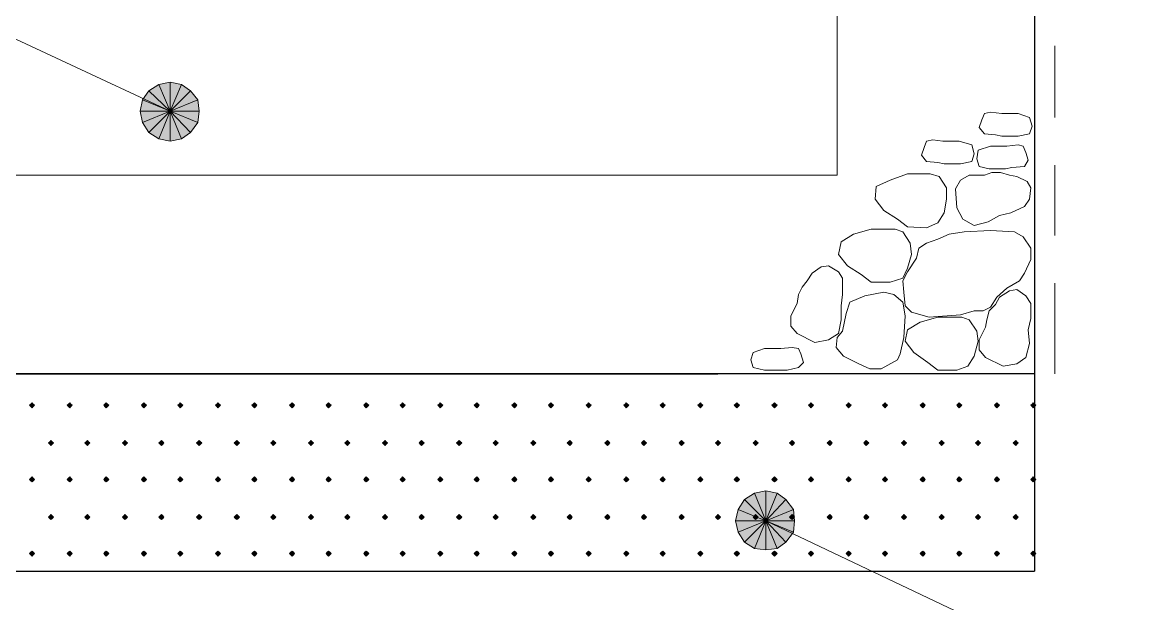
# Model space of a CAD drawing. Header units: millimetres. Extents: x 0 to 420, y 0 to 297.
# Drawn here: x 247.51 to 266.38, y 216.65 to 226.43 of the extents above; entities that cross this region are included whole.
import ezdxf

# ---------------------------------------------------------------- set-up
doc = ezdxf.new("R2010")
doc.units = ezdxf.units.MM

msp = doc.modelspace()

# ---------------------------------------------------------------- hatches: boundary and pattern name
for points in [[(249.809, 225.383), (249.64, 225.277), (250, 224.938), (249.809, 225.383)], [(247.671, 220.028), (247.65, 220.006), (247.629, 219.985), (247.65, 219.964), (247.671, 219.943), (247.692, 219.964), (247.714, 219.985), (247.692, 220.006), (247.671, 220.028)], [(248.306, 220.028), (248.285, 220.006), (248.264, 219.985), (248.285, 219.964), (248.306, 219.943), (248.327, 219.964), (248.348, 219.985), (248.327, 220.006), (248.306, 220.028)], [(248.92, 220.028), (248.899, 220.006), (248.878, 219.985), (248.899, 219.964), (248.92, 219.943), (248.941, 219.964), (248.962, 219.985), (248.941, 220.006), (248.92, 220.028)], [(249.555, 220.028), (249.534, 220.006), (249.513, 219.985), (249.534, 219.964), (249.555, 219.943), (249.576, 219.964), (249.597, 219.985), (249.576, 220.006), (249.555, 220.028)], [(250.169, 220.028), (250.148, 220.006), (250.127, 219.985), (250.148, 219.964), (250.169, 219.943), (250.19, 219.964), (250.211, 219.985), (250.19, 220.006), (250.169, 220.028)], [(250.804, 220.028), (250.783, 220.006), (250.762, 219.985), (250.783, 219.964), (250.804, 219.943), (250.825, 219.964), (250.846, 219.985), (250.825, 220.006), (250.804, 220.028)], [(251.418, 220.028), (251.396, 220.006), (251.375, 219.985), (251.396, 219.964), (251.418, 219.943), (251.439, 219.964), (251.46, 219.985), (251.439, 220.006), (251.418, 220.028)], [(252.053, 220.028), (252.032, 220.006), (252.01, 219.985), (252.032, 219.964), (252.053, 219.943), (252.074, 219.964), (252.095, 219.985), (252.074, 220.006), (252.053, 220.028)], [(252.666, 220.028), (252.645, 220.006), (252.624, 219.985), (252.645, 219.964), (252.666, 219.943), (252.688, 219.964), (252.709, 219.985), (252.688, 220.006), (252.666, 220.028)], [(253.302, 220.028), (253.28, 220.006), (253.259, 219.985), (253.28, 219.964), (253.302, 219.943), (253.323, 219.964), (253.344, 219.985), (253.323, 220.006), (253.302, 220.028)], [(253.915, 220.028), (253.894, 220.006), (253.873, 219.985), (253.894, 219.964), (253.915, 219.943), (253.937, 219.964), (253.958, 219.985), (253.937, 220.006), (253.915, 220.028)], [(254.55, 220.028), (254.529, 220.006), (254.508, 219.985), (254.529, 219.964), (254.55, 219.943), (254.571, 219.964), (254.593, 219.985), (254.571, 220.006), (254.55, 220.028)], [(255.164, 220.028), (255.143, 220.006), (255.122, 219.985), (255.143, 219.964), (255.164, 219.943), (255.185, 219.964), (255.207, 219.985), (255.185, 220.006), (255.164, 220.028)], [(255.799, 220.028), (255.778, 220.006), (255.757, 219.985), (255.778, 219.964), (255.799, 219.943), (255.82, 219.964), (255.841, 219.985), (255.82, 220.006), (255.799, 220.028)], [(256.413, 220.028), (256.392, 220.006), (256.371, 219.985), (256.392, 219.964), (256.413, 219.943), (256.434, 219.964), (256.455, 219.985), (256.434, 220.006), (256.413, 220.028)], [(257.048, 220.028), (257.027, 220.006), (257.006, 219.985), (257.027, 219.964), (257.048, 219.943), (257.069, 219.964), (257.09, 219.985), (257.069, 220.006), (257.048, 220.028)], [(257.683, 220.028), (257.662, 220.006), (257.641, 219.985), (257.662, 219.964), (257.683, 219.943), (257.704, 219.964), (257.725, 219.985), (257.704, 220.006), (257.683, 220.028)], [(258.297, 220.028), (258.276, 220.006), (258.254, 219.985), (258.276, 219.964), (258.297, 219.943), (258.318, 219.964), (258.339, 219.985), (258.318, 220.006), (258.297, 220.028)], [(258.932, 220.028), (258.911, 220.006), (258.889, 219.985), (258.911, 219.964), (258.932, 219.943), (258.953, 219.964), (258.974, 219.985), (258.953, 220.006), (258.932, 220.028)], [(259.546, 220.028), (259.525, 220.006), (259.503, 219.985), (259.525, 219.964), (259.546, 219.943), (259.567, 219.964), (259.588, 219.985), (259.567, 220.006), (259.546, 220.028)], [(260.181, 220.028), (260.16, 220.006), (260.138, 219.985), (260.16, 219.964), (260.181, 219.943), (260.202, 219.964), (260.223, 219.985), (260.202, 220.006), (260.181, 220.028)], [(260.795, 220.028), (260.773, 220.006), (260.752, 219.985), (260.773, 219.964), (260.795, 219.943), (260.816, 219.964), (260.837, 219.985), (260.816, 220.006), (260.795, 220.028)], [(261.429, 220.028), (261.408, 220.006), (261.387, 219.985), (261.408, 219.964), (261.429, 219.943), (261.451, 219.964), (261.472, 219.985), (261.451, 220.006), (261.429, 220.028)], [(262.043, 220.028), (262.022, 220.006), (262.001, 219.985), (262.022, 219.964), (262.043, 219.943), (262.064, 219.964), (262.086, 219.985), (262.064, 220.006), (262.043, 220.028)], [(262.678, 220.028), (262.657, 220.006), (262.636, 219.985), (262.657, 219.964), (262.678, 219.943), (262.7, 219.964), (262.721, 219.985), (262.7, 220.006), (262.678, 220.028)], [(263.292, 220.028), (263.271, 220.006), (263.25, 219.985), (263.271, 219.964), (263.292, 219.943), (263.313, 219.964), (263.335, 219.985), (263.313, 220.006), (263.292, 220.028)], [(263.927, 220.028), (263.906, 220.006), (263.885, 219.985), (263.906, 219.964), (263.927, 219.943), (263.948, 219.964), (263.97, 219.985), (263.948, 220.006), (263.927, 220.028)], [(264.541, 220.028), (264.52, 220.006), (264.499, 219.985), (264.52, 219.964), (264.541, 219.943), (264.562, 219.964), (264.583, 219.985), (264.562, 220.006), (264.541, 220.028)], [(247.989, 219.392), (247.968, 219.371), (247.946, 219.35), (247.968, 219.329), (247.989, 219.308), (248.01, 219.329), (248.031, 219.35), (248.01, 219.371), (247.989, 219.392)], [(248.603, 219.392), (248.581, 219.371), (248.56, 219.35), (248.581, 219.329), (248.603, 219.308), (248.624, 219.329), (248.645, 219.35), (248.624, 219.371), (248.603, 219.392)], [(249.237, 219.392), (249.216, 219.371), (249.195, 219.35), (249.216, 219.329), (249.237, 219.308), (249.259, 219.329), (249.28, 219.35), (249.259, 219.371), (249.237, 219.392)], [(249.851, 219.392), (249.83, 219.371), (249.809, 219.35), (249.83, 219.329), (249.851, 219.308), (249.873, 219.329), (249.894, 219.35), (249.873, 219.371), (249.851, 219.392)], [(250.486, 219.392), (250.465, 219.371), (250.444, 219.35), (250.465, 219.329), (250.486, 219.308), (250.507, 219.329), (250.529, 219.35), (250.507, 219.371), (250.486, 219.392)], [(251.121, 219.392), (251.1, 219.371), (251.079, 219.35), (251.1, 219.329), (251.121, 219.308), (251.143, 219.329), (251.164, 219.35), (251.143, 219.371), (251.121, 219.392)], [(251.735, 219.392), (251.714, 219.371), (251.693, 219.35), (251.714, 219.329), (251.735, 219.308), (251.756, 219.329), (251.778, 219.35), (251.756, 219.371), (251.735, 219.392)], [(252.37, 219.392), (252.349, 219.371), (252.328, 219.35), (252.349, 219.329), (252.37, 219.308), (252.391, 219.329), (252.412, 219.35), (252.391, 219.371), (252.37, 219.392)], [(252.984, 219.392), (252.963, 219.371), (252.942, 219.35), (252.963, 219.329), (252.984, 219.308), (253.005, 219.329), (253.026, 219.35), (253.005, 219.371), (252.984, 219.392)], [(253.619, 219.392), (253.598, 219.371), (253.577, 219.35), (253.598, 219.329), (253.619, 219.308), (253.64, 219.329), (253.661, 219.35), (253.64, 219.371), (253.619, 219.392)], [(254.233, 219.392), (254.212, 219.371), (254.191, 219.35), (254.212, 219.329), (254.233, 219.308), (254.254, 219.329), (254.275, 219.35), (254.254, 219.371), (254.233, 219.392)], [(254.868, 219.392), (254.847, 219.371), (254.825, 219.35), (254.847, 219.329), (254.868, 219.308), (254.889, 219.329), (254.91, 219.35), (254.889, 219.371), (254.868, 219.392)], [(255.482, 219.392), (255.461, 219.371), (255.439, 219.35), (255.461, 219.329), (255.482, 219.308), (255.503, 219.329), (255.524, 219.35), (255.503, 219.371), (255.482, 219.392)], [(256.117, 219.392), (256.096, 219.371), (256.074, 219.35), (256.096, 219.329), (256.117, 219.308), (256.138, 219.329), (256.159, 219.35), (256.138, 219.371), (256.117, 219.392)], [(256.73, 219.392), (256.709, 219.371), (256.688, 219.35), (256.709, 219.329), (256.73, 219.308), (256.752, 219.329), (256.773, 219.35), (256.752, 219.371), (256.73, 219.392)], [(257.366, 219.392), (257.344, 219.371), (257.323, 219.35), (257.344, 219.329), (257.366, 219.308), (257.387, 219.329), (257.408, 219.35), (257.387, 219.371), (257.366, 219.392)], [(257.979, 219.392), (257.958, 219.371), (257.937, 219.35), (257.958, 219.329), (257.979, 219.308), (258, 219.329), (258.022, 219.35), (258, 219.371), (257.979, 219.392)], [(258.614, 219.392), (258.593, 219.371), (258.572, 219.35), (258.593, 219.329), (258.614, 219.308), (258.636, 219.329), (258.657, 219.35), (258.636, 219.371), (258.614, 219.392)], [(259.228, 219.392), (259.207, 219.371), (259.186, 219.35), (259.207, 219.329), (259.228, 219.308), (259.249, 219.329), (259.271, 219.35), (259.249, 219.371), (259.228, 219.392)], [(259.863, 219.392), (259.842, 219.371), (259.821, 219.35), (259.842, 219.329), (259.863, 219.308), (259.884, 219.329), (259.905, 219.35), (259.884, 219.371), (259.863, 219.392)], [(260.477, 219.392), (260.456, 219.371), (260.435, 219.35), (260.456, 219.329), (260.477, 219.308), (260.498, 219.329), (260.519, 219.35), (260.498, 219.371), (260.477, 219.392)], [(261.112, 219.392), (261.091, 219.371), (261.07, 219.35), (261.091, 219.329), (261.112, 219.308), (261.133, 219.329), (261.154, 219.35), (261.133, 219.371), (261.112, 219.392)], [(261.726, 219.392), (261.705, 219.371), (261.684, 219.35), (261.705, 219.329), (261.726, 219.308), (261.747, 219.329), (261.768, 219.35), (261.747, 219.371), (261.726, 219.392)], [(262.361, 219.392), (262.34, 219.371), (262.319, 219.35), (262.34, 219.329), (262.361, 219.308), (262.382, 219.329), (262.403, 219.35), (262.382, 219.371), (262.361, 219.392)], [(262.996, 219.392), (262.975, 219.371), (262.954, 219.35), (262.975, 219.329), (262.996, 219.308), (263.017, 219.329), (263.038, 219.35), (263.017, 219.371), (262.996, 219.392)], [(263.61, 219.392), (263.589, 219.371), (263.567, 219.35), (263.589, 219.329), (263.61, 219.308), (263.631, 219.329), (263.652, 219.35), (263.631, 219.371), (263.61, 219.392)], [(264.245, 219.392), (264.223, 219.371), (264.202, 219.35), (264.223, 219.329), (264.245, 219.308), (264.266, 219.329), (264.287, 219.35), (264.266, 219.371), (264.245, 219.392)], [(247.671, 218.779), (247.65, 218.757), (247.629, 218.736), (247.65, 218.715), (247.671, 218.694), (247.692, 218.715), (247.714, 218.736), (247.692, 218.757), (247.671, 218.779)], [(248.306, 218.779), (248.285, 218.757), (248.264, 218.736), (248.285, 218.715), (248.306, 218.694), (248.327, 218.715), (248.348, 218.736), (248.327, 218.757), (248.306, 218.779)], [(248.92, 218.779), (248.899, 218.757), (248.878, 218.736), (248.899, 218.715), (248.92, 218.694), (248.941, 218.715), (248.962, 218.736), (248.941, 218.757), (248.92, 218.779)], [(249.555, 218.779), (249.534, 218.757), (249.513, 218.736), (249.534, 218.715), (249.555, 218.694), (249.576, 218.715), (249.597, 218.736), (249.576, 218.757), (249.555, 218.779)], [(250.169, 218.779), (250.148, 218.757), (250.127, 218.736), (250.148, 218.715), (250.169, 218.694), (250.19, 218.715), (250.211, 218.736), (250.19, 218.757), (250.169, 218.779)], [(250.804, 218.779), (250.783, 218.757), (250.762, 218.736), (250.783, 218.715), (250.804, 218.694), (250.825, 218.715), (250.846, 218.736), (250.825, 218.757), (250.804, 218.779)], [(251.418, 218.779), (251.396, 218.757), (251.375, 218.736), (251.396, 218.715), (251.418, 218.694), (251.439, 218.715), (251.46, 218.736), (251.439, 218.757), (251.418, 218.779)], [(252.053, 218.779), (252.032, 218.757), (252.01, 218.736), (252.032, 218.715), (252.053, 218.694), (252.074, 218.715), (252.095, 218.736), (252.074, 218.757), (252.053, 218.779)], [(252.666, 218.779), (252.645, 218.757), (252.624, 218.736), (252.645, 218.715), (252.666, 218.694), (252.688, 218.715), (252.709, 218.736), (252.688, 218.757), (252.666, 218.779)], [(253.302, 218.779), (253.28, 218.757), (253.259, 218.736), (253.28, 218.715), (253.302, 218.694), (253.323, 218.715), (253.344, 218.736), (253.323, 218.757), (253.302, 218.779)], [(253.915, 218.779), (253.894, 218.757), (253.873, 218.736), (253.894, 218.715), (253.915, 218.694), (253.937, 218.715), (253.958, 218.736), (253.937, 218.757), (253.915, 218.779)], [(254.55, 218.779), (254.529, 218.757), (254.508, 218.736), (254.529, 218.715), (254.55, 218.694), (254.571, 218.715), (254.593, 218.736), (254.571, 218.757), (254.55, 218.779)], [(255.164, 218.779), (255.143, 218.757), (255.122, 218.736), (255.143, 218.715), (255.164, 218.694), (255.185, 218.715), (255.207, 218.736), (255.185, 218.757), (255.164, 218.779)], [(255.799, 218.779), (255.778, 218.757), (255.757, 218.736), (255.778, 218.715), (255.799, 218.694), (255.82, 218.715), (255.841, 218.736), (255.82, 218.757), (255.799, 218.779)], [(256.413, 218.779), (256.392, 218.757), (256.371, 218.736), (256.392, 218.715), (256.413, 218.694), (256.434, 218.715), (256.455, 218.736), (256.434, 218.757), (256.413, 218.779)], [(257.048, 218.779), (257.027, 218.757), (257.006, 218.736), (257.027, 218.715), (257.048, 218.694), (257.069, 218.715), (257.09, 218.736), (257.069, 218.757), (257.048, 218.779)], [(257.683, 218.779), (257.662, 218.757), (257.641, 218.736), (257.662, 218.715), (257.683, 218.694), (257.704, 218.715), (257.725, 218.736), (257.704, 218.757), (257.683, 218.779)], [(258.297, 218.779), (258.276, 218.757), (258.254, 218.736), (258.276, 218.715), (258.297, 218.694), (258.318, 218.715), (258.339, 218.736), (258.318, 218.757), (258.297, 218.779)], [(258.932, 218.779), (258.911, 218.757), (258.889, 218.736), (258.911, 218.715), (258.932, 218.694), (258.953, 218.715), (258.974, 218.736), (258.953, 218.757), (258.932, 218.779)], [(259.546, 218.779), (259.525, 218.757), (259.503, 218.736), (259.525, 218.715), (259.546, 218.694), (259.567, 218.715), (259.588, 218.736), (259.567, 218.757), (259.546, 218.779)], [(260.181, 218.779), (260.16, 218.757), (260.138, 218.736), (260.16, 218.715), (260.181, 218.694), (260.202, 218.715), (260.223, 218.736), (260.202, 218.757), (260.181, 218.779)], [(260.795, 218.779), (260.773, 218.757), (260.752, 218.736), (260.773, 218.715), (260.795, 218.694), (260.816, 218.715), (260.837, 218.736), (260.816, 218.757), (260.795, 218.779)], [(261.429, 218.779), (261.408, 218.757), (261.387, 218.736), (261.408, 218.715), (261.429, 218.694), (261.451, 218.715), (261.472, 218.736), (261.451, 218.757), (261.429, 218.779)], [(262.043, 218.779), (262.022, 218.757), (262.001, 218.736), (262.022, 218.715), (262.043, 218.694), (262.064, 218.715), (262.086, 218.736), (262.064, 218.757), (262.043, 218.779)], [(262.678, 218.779), (262.657, 218.757), (262.636, 218.736), (262.657, 218.715), (262.678, 218.694), (262.7, 218.715), (262.721, 218.736), (262.7, 218.757), (262.678, 218.779)], [(263.292, 218.779), (263.271, 218.757), (263.25, 218.736), (263.271, 218.715), (263.292, 218.694), (263.313, 218.715), (263.335, 218.736), (263.313, 218.757), (263.292, 218.779)], [(263.927, 218.779), (263.906, 218.757), (263.885, 218.736), (263.906, 218.715), (263.927, 218.694), (263.948, 218.715), (263.97, 218.736), (263.948, 218.757), (263.927, 218.779)], [(264.541, 218.779), (264.52, 218.757), (264.499, 218.736), (264.52, 218.715), (264.541, 218.694), (264.562, 218.715), (264.583, 218.736), (264.562, 218.757), (264.541, 218.779)], [(259.842, 218.504), (259.673, 218.398), (260.032, 218.038), (259.842, 218.504)], [(247.989, 218.144), (247.968, 218.122), (247.946, 218.101), (247.968, 218.08), (247.989, 218.059), (248.01, 218.08), (248.031, 218.101), (248.01, 218.122), (247.989, 218.144)], [(248.603, 218.144), (248.581, 218.122), (248.56, 218.101), (248.581, 218.08), (248.603, 218.059), (248.624, 218.08), (248.645, 218.101), (248.624, 218.122), (248.603, 218.144)], [(249.237, 218.144), (249.216, 218.122), (249.195, 218.101), (249.216, 218.08), (249.237, 218.059), (249.259, 218.08), (249.28, 218.101), (249.259, 218.122), (249.237, 218.144)], [(249.851, 218.144), (249.83, 218.122), (249.809, 218.101), (249.83, 218.08), (249.851, 218.059), (249.873, 218.08), (249.894, 218.101), (249.873, 218.122), (249.851, 218.144)], [(250.486, 218.144), (250.465, 218.122), (250.444, 218.101), (250.465, 218.08), (250.486, 218.059), (250.507, 218.08), (250.529, 218.101), (250.507, 218.122), (250.486, 218.144)], [(251.121, 218.144), (251.1, 218.122), (251.079, 218.101), (251.1, 218.08), (251.121, 218.059), (251.143, 218.08), (251.164, 218.101), (251.143, 218.122), (251.121, 218.144)], [(251.735, 218.144), (251.714, 218.122), (251.693, 218.101), (251.714, 218.08), (251.735, 218.059), (251.756, 218.08), (251.778, 218.101), (251.756, 218.122), (251.735, 218.144)], [(252.37, 218.144), (252.349, 218.122), (252.328, 218.101), (252.349, 218.08), (252.37, 218.059), (252.391, 218.08), (252.412, 218.101), (252.391, 218.122), (252.37, 218.144)], [(252.984, 218.144), (252.963, 218.122), (252.942, 218.101), (252.963, 218.08), (252.984, 218.059), (253.005, 218.08), (253.026, 218.101), (253.005, 218.122), (252.984, 218.144)], [(253.619, 218.144), (253.598, 218.122), (253.577, 218.101), (253.598, 218.08), (253.619, 218.059), (253.64, 218.08), (253.661, 218.101), (253.64, 218.122), (253.619, 218.144)], [(254.233, 218.144), (254.212, 218.122), (254.191, 218.101), (254.212, 218.08), (254.233, 218.059), (254.254, 218.08), (254.275, 218.101), (254.254, 218.122), (254.233, 218.144)], [(254.868, 218.144), (254.847, 218.122), (254.825, 218.101), (254.847, 218.08), (254.868, 218.059), (254.889, 218.08), (254.91, 218.101), (254.889, 218.122), (254.868, 218.144)], [(255.482, 218.144), (255.461, 218.122), (255.439, 218.101), (255.461, 218.08), (255.482, 218.059), (255.503, 218.08), (255.524, 218.101), (255.503, 218.122), (255.482, 218.144)], [(256.117, 218.144), (256.096, 218.122), (256.074, 218.101), (256.096, 218.08), (256.117, 218.059), (256.138, 218.08), (256.159, 218.101), (256.138, 218.122), (256.117, 218.144)], [(256.73, 218.144), (256.709, 218.122), (256.688, 218.101), (256.709, 218.08), (256.73, 218.059), (256.752, 218.08), (256.773, 218.101), (256.752, 218.122), (256.73, 218.144)], [(257.366, 218.144), (257.344, 218.122), (257.323, 218.101), (257.344, 218.08), (257.366, 218.059), (257.387, 218.08), (257.408, 218.101), (257.387, 218.122), (257.366, 218.144)], [(257.979, 218.144), (257.958, 218.122), (257.937, 218.101), (257.958, 218.08), (257.979, 218.059), (258, 218.08), (258.022, 218.101), (258, 218.122), (257.979, 218.144)], [(258.614, 218.144), (258.593, 218.122), (258.572, 218.101), (258.593, 218.08), (258.614, 218.059), (258.636, 218.08), (258.657, 218.101), (258.636, 218.122), (258.614, 218.144)], [(259.228, 218.144), (259.207, 218.122), (259.186, 218.101), (259.207, 218.08), (259.228, 218.059), (259.249, 218.08), (259.271, 218.101), (259.249, 218.122), (259.228, 218.144)], [(259.863, 218.144), (259.842, 218.122), (259.821, 218.101), (259.842, 218.08), (259.863, 218.059), (259.884, 218.08), (259.905, 218.101), (259.884, 218.122), (259.863, 218.144)], [(260.477, 218.144), (260.456, 218.122), (260.435, 218.101), (260.456, 218.08), (260.477, 218.059), (260.498, 218.08), (260.519, 218.101), (260.498, 218.122), (260.477, 218.144)], [(261.112, 218.144), (261.091, 218.122), (261.07, 218.101), (261.091, 218.08), (261.112, 218.059), (261.133, 218.08), (261.154, 218.101), (261.133, 218.122), (261.112, 218.144)], [(261.726, 218.144), (261.705, 218.122), (261.684, 218.101), (261.705, 218.08), (261.726, 218.059), (261.747, 218.08), (261.768, 218.101), (261.747, 218.122), (261.726, 218.144)], [(262.361, 218.144), (262.34, 218.122), (262.319, 218.101), (262.34, 218.08), (262.361, 218.059), (262.382, 218.08), (262.403, 218.101), (262.382, 218.122), (262.361, 218.144)], [(262.996, 218.144), (262.975, 218.122), (262.954, 218.101), (262.975, 218.08), (262.996, 218.059), (263.017, 218.08), (263.038, 218.101), (263.017, 218.122), (262.996, 218.144)], [(263.61, 218.144), (263.589, 218.122), (263.567, 218.101), (263.589, 218.08), (263.61, 218.059), (263.631, 218.08), (263.652, 218.101), (263.631, 218.122), (263.61, 218.144)], [(264.245, 218.144), (264.223, 218.122), (264.202, 218.101), (264.223, 218.08), (264.245, 218.059), (264.266, 218.08), (264.287, 218.101), (264.266, 218.122), (264.245, 218.144)], [(247.671, 217.53), (247.65, 217.509), (247.629, 217.487), (247.65, 217.466), (247.671, 217.445), (247.692, 217.466), (247.714, 217.487), (247.692, 217.509), (247.671, 217.53)], [(248.306, 217.53), (248.285, 217.509), (248.264, 217.487), (248.285, 217.466), (248.306, 217.445), (248.327, 217.466), (248.348, 217.487), (248.327, 217.509), (248.306, 217.53)], [(248.92, 217.53), (248.899, 217.509), (248.878, 217.487), (248.899, 217.466), (248.92, 217.445), (248.941, 217.466), (248.962, 217.487), (248.941, 217.509), (248.92, 217.53)], [(249.555, 217.53), (249.534, 217.509), (249.513, 217.487), (249.534, 217.466), (249.555, 217.445), (249.576, 217.466), (249.597, 217.487), (249.576, 217.509), (249.555, 217.53)], [(250.169, 217.53), (250.148, 217.509), (250.127, 217.487), (250.148, 217.466), (250.169, 217.445), (250.19, 217.466), (250.211, 217.487), (250.19, 217.509), (250.169, 217.53)], [(250.804, 217.53), (250.783, 217.509), (250.762, 217.487), (250.783, 217.466), (250.804, 217.445), (250.825, 217.466), (250.846, 217.487), (250.825, 217.509), (250.804, 217.53)], [(251.418, 217.53), (251.396, 217.509), (251.375, 217.487), (251.396, 217.466), (251.418, 217.445), (251.439, 217.466), (251.46, 217.487), (251.439, 217.509), (251.418, 217.53)], [(252.053, 217.53), (252.032, 217.509), (252.01, 217.487), (252.032, 217.466), (252.053, 217.445), (252.074, 217.466), (252.095, 217.487), (252.074, 217.509), (252.053, 217.53)], [(252.666, 217.53), (252.645, 217.509), (252.624, 217.487), (252.645, 217.466), (252.666, 217.445), (252.688, 217.466), (252.709, 217.487), (252.688, 217.509), (252.666, 217.53)], [(253.302, 217.53), (253.28, 217.509), (253.259, 217.487), (253.28, 217.466), (253.302, 217.445), (253.323, 217.466), (253.344, 217.487), (253.323, 217.509), (253.302, 217.53)], [(253.915, 217.53), (253.894, 217.509), (253.873, 217.487), (253.894, 217.466), (253.915, 217.445), (253.937, 217.466), (253.958, 217.487), (253.937, 217.509), (253.915, 217.53)], [(254.55, 217.53), (254.529, 217.509), (254.508, 217.487), (254.529, 217.466), (254.55, 217.445), (254.571, 217.466), (254.593, 217.487), (254.571, 217.509), (254.55, 217.53)], [(255.164, 217.53), (255.143, 217.509), (255.122, 217.487), (255.143, 217.466), (255.164, 217.445), (255.185, 217.466), (255.207, 217.487), (255.185, 217.509), (255.164, 217.53)], [(255.799, 217.53), (255.778, 217.509), (255.757, 217.487), (255.778, 217.466), (255.799, 217.445), (255.82, 217.466), (255.841, 217.487), (255.82, 217.509), (255.799, 217.53)], [(256.413, 217.53), (256.392, 217.509), (256.371, 217.487), (256.392, 217.466), (256.413, 217.445), (256.434, 217.466), (256.455, 217.487), (256.434, 217.509), (256.413, 217.53)], [(257.048, 217.53), (257.027, 217.509), (257.006, 217.487), (257.027, 217.466), (257.048, 217.445), (257.069, 217.466), (257.09, 217.487), (257.069, 217.509), (257.048, 217.53)], [(257.683, 217.53), (257.662, 217.509), (257.641, 217.487), (257.662, 217.466), (257.683, 217.445), (257.704, 217.466), (257.725, 217.487), (257.704, 217.509), (257.683, 217.53)], [(258.297, 217.53), (258.276, 217.509), (258.254, 217.487), (258.276, 217.466), (258.297, 217.445), (258.318, 217.466), (258.339, 217.487), (258.318, 217.509), (258.297, 217.53)], [(258.932, 217.53), (258.911, 217.509), (258.889, 217.487), (258.911, 217.466), (258.932, 217.445), (258.953, 217.466), (258.974, 217.487), (258.953, 217.509), (258.932, 217.53)], [(259.546, 217.53), (259.525, 217.509), (259.503, 217.487), (259.525, 217.466), (259.546, 217.445), (259.567, 217.466), (259.588, 217.487), (259.567, 217.509), (259.546, 217.53)], [(260.181, 217.53), (260.16, 217.509), (260.138, 217.487), (260.16, 217.466), (260.181, 217.445), (260.202, 217.466), (260.223, 217.487), (260.202, 217.509), (260.181, 217.53)], [(260.795, 217.53), (260.773, 217.509), (260.752, 217.487), (260.773, 217.466), (260.795, 217.445), (260.816, 217.466), (260.837, 217.487), (260.816, 217.509), (260.795, 217.53)], [(261.429, 217.53), (261.408, 217.509), (261.387, 217.487), (261.408, 217.466), (261.429, 217.445), (261.451, 217.466), (261.472, 217.487), (261.451, 217.509), (261.429, 217.53)], [(262.043, 217.53), (262.022, 217.509), (262.001, 217.487), (262.022, 217.466), (262.043, 217.445), (262.064, 217.466), (262.086, 217.487), (262.064, 217.509), (262.043, 217.53)], [(262.678, 217.53), (262.657, 217.509), (262.636, 217.487), (262.657, 217.466), (262.678, 217.445), (262.7, 217.466), (262.721, 217.487), (262.7, 217.509), (262.678, 217.53)], [(263.292, 217.53), (263.271, 217.509), (263.25, 217.487), (263.271, 217.466), (263.292, 217.445), (263.313, 217.466), (263.335, 217.487), (263.313, 217.509), (263.292, 217.53)], [(263.927, 217.53), (263.906, 217.509), (263.885, 217.487), (263.906, 217.466), (263.927, 217.445), (263.948, 217.466), (263.97, 217.487), (263.948, 217.509), (263.927, 217.53)], [(264.541, 217.53), (264.52, 217.509), (264.499, 217.487), (264.52, 217.466), (264.541, 217.445), (264.562, 217.466), (264.583, 217.487), (264.562, 217.509), (264.541, 217.53)]]:
    msp.add_hatch(color=7).paths.add_polyline_path(points)
h = msp.add_hatch(color=7)
h.paths.add_polyline_path([(250.338, 225.277), (250.19, 225.383), (250, 224.938), (250.338, 225.277)])
h.paths.add_polyline_path([(250.19, 225.383), (250, 224.938), (250, 225.425), (250.19, 225.383)])
h.paths.add_polyline_path([(250, 224.938), (250, 225.425), (249.809, 225.383), (250, 224.938)])
h = msp.add_hatch(color=7)
h.paths.add_polyline_path([(249.64, 225.277), (249.534, 225.129), (250, 224.938), (249.64, 225.277)])
h.paths.add_polyline_path([(249.534, 225.129), (250, 224.938), (249.491, 224.938), (249.534, 225.129)])
h.paths.add_polyline_path([(250, 224.938), (249.491, 224.938), (249.534, 224.748), (250, 224.938)])
h = msp.add_hatch(color=7)
h.paths.add_polyline_path([(250.465, 224.748), (250.486, 224.938), (250, 224.938), (250.465, 224.748)])
h.paths.add_polyline_path([(250.486, 224.938), (250, 224.938), (250.465, 225.129), (250.486, 224.938)])
h.paths.add_polyline_path([(250, 224.938), (250.465, 225.129), (250.338, 225.277), (250, 224.938)])
h = msp.add_hatch(color=7)
h.paths.add_polyline_path([(249.534, 224.748), (249.64, 224.578), (250, 224.938), (249.534, 224.748)])
h.paths.add_polyline_path([(249.64, 224.578), (250, 224.938), (249.809, 224.472), (249.64, 224.578)])
h.paths.add_polyline_path([(250, 224.938), (249.809, 224.472), (250, 224.43), (250, 224.938)])
h = msp.add_hatch(color=7)
h.paths.add_polyline_path([(250, 224.43), (250.19, 224.472), (250, 224.938), (250, 224.43)])
h.paths.add_polyline_path([(250.19, 224.472), (250, 224.938), (250.338, 224.578), (250.19, 224.472)])
h.paths.add_polyline_path([(250, 224.938), (250.338, 224.578), (250.465, 224.748), (250, 224.938)])
h = msp.add_hatch(color=7)
h.paths.add_polyline_path([(259.673, 218.398), (259.567, 218.228), (260.032, 218.038), (259.673, 218.398)])
h.paths.add_polyline_path([(259.567, 218.228), (260.032, 218.038), (259.525, 218.038), (259.567, 218.228)])
h.paths.add_polyline_path([(260.032, 218.038), (259.525, 218.038), (259.567, 217.847), (260.032, 218.038)])
h = msp.add_hatch(color=7)
h.paths.add_polyline_path([(260.371, 218.398), (260.223, 218.504), (260.032, 218.038), (260.371, 218.398)])
h.paths.add_polyline_path([(260.223, 218.504), (260.032, 218.038), (260.032, 218.546), (260.223, 218.504)])
h.paths.add_polyline_path([(260.032, 218.038), (260.032, 218.546), (259.842, 218.504), (260.032, 218.038)])
h = msp.add_hatch(color=7)
h.paths.add_polyline_path([(260.498, 217.847), (260.519, 218.038), (260.032, 218.038), (260.498, 217.847)])
h.paths.add_polyline_path([(260.519, 218.038), (260.032, 218.038), (260.498, 218.228), (260.519, 218.038)])
h.paths.add_polyline_path([(260.032, 218.038), (260.498, 218.228), (260.371, 218.398), (260.032, 218.038)])
h = msp.add_hatch(color=7)
h.paths.add_polyline_path([(259.567, 217.847), (259.673, 217.678), (260.032, 218.038), (259.567, 217.847)])
h.paths.add_polyline_path([(259.673, 217.678), (260.032, 218.038), (259.842, 217.572), (259.673, 217.678)])
h.paths.add_polyline_path([(260.032, 218.038), (259.842, 217.572), (260.032, 217.551), (260.032, 218.038)])
h = msp.add_hatch(color=7)
h.paths.add_polyline_path([(260.032, 217.551), (260.223, 217.572), (260.032, 218.038), (260.032, 217.551)])
h.paths.add_polyline_path([(260.223, 217.572), (260.032, 218.038), (260.371, 217.678), (260.223, 217.572)])
h.paths.add_polyline_path([(260.032, 218.038), (260.371, 217.678), (260.498, 217.847), (260.032, 218.038)])

# ---------------------------------------------------------------- linework, layer by layer
at = {"lineweight": 30}
for points in [[(264.562, 244.03), (264.562, 217.191)], [(264.562, 220.514), (240.559, 220.514)], [(240.559, 220.514), (259.228, 220.514)], [(240.559, 217.191), (264.562, 217.191)]]:
    msp.add_lwpolyline(points, dxfattribs=at)
at = {"lineweight": 13}
for points in [[(230.653, 233.955), (250, 224.938)], [(243.904, 227.182), (243.904, 223.859), (261.239, 223.859), (261.239, 227.182)], [(264.901, 226.039), (264.901, 224.832)], [(264.901, 224.028), (264.901, 222.843)], [(264.901, 222.038), (264.901, 220.514)], [(260.032, 218.038), (283.57, 206.862)]]:
    msp.add_lwpolyline(points, dxfattribs=at)
at = {"lineweight": 0}
for points in [[(249.809, 225.383), (249.64, 225.277), (250, 224.938)], [(250, 224.938), (250, 225.425), (249.809, 225.383)], [(250.19, 225.383), (250, 224.938), (250, 225.425)], [(250.338, 225.277), (250.19, 225.383), (250, 224.938)], [(249.64, 225.277), (249.534, 225.129), (250, 224.938)], [(250, 224.938), (250.465, 225.129), (250.338, 225.277)], [(249.534, 225.129), (250, 224.938), (249.491, 224.938)], [(250.486, 224.938), (250, 224.938), (250.465, 225.129)], [(250, 224.938), (249.491, 224.938), (249.534, 224.748)], [(249.534, 224.748), (249.64, 224.578), (250, 224.938)], [(249.64, 224.578), (250, 224.938), (249.809, 224.472)], [(250, 224.938), (249.809, 224.472), (250, 224.43)], [(250, 224.43), (250.19, 224.472), (250, 224.938)], [(250.19, 224.472), (250, 224.938), (250.338, 224.578)], [(250, 224.938), (250.338, 224.578), (250.465, 224.748)], [(250.465, 224.748), (250.486, 224.938), (250, 224.938)], [(247.671, 220.028), (247.65, 220.006), (247.629, 219.985), (247.65, 219.964), (247.671, 219.943), (247.692, 219.964), (247.714, 219.985), (247.692, 220.006)], [(248.306, 220.028), (248.285, 220.006), (248.264, 219.985), (248.285, 219.964), (248.306, 219.943), (248.327, 219.964), (248.348, 219.985), (248.327, 220.006)], [(248.92, 220.028), (248.899, 220.006), (248.878, 219.985), (248.899, 219.964), (248.92, 219.943), (248.941, 219.964), (248.962, 219.985), (248.941, 220.006)], [(249.555, 220.028), (249.534, 220.006), (249.513, 219.985), (249.534, 219.964), (249.555, 219.943), (249.576, 219.964), (249.597, 219.985), (249.576, 220.006)], [(250.169, 220.028), (250.148, 220.006), (250.127, 219.985), (250.148, 219.964), (250.169, 219.943), (250.19, 219.964), (250.211, 219.985), (250.19, 220.006)], [(250.804, 220.028), (250.783, 220.006), (250.762, 219.985), (250.783, 219.964), (250.804, 219.943), (250.825, 219.964), (250.846, 219.985), (250.825, 220.006)], [(251.418, 220.028), (251.396, 220.006), (251.375, 219.985), (251.396, 219.964), (251.418, 219.943), (251.439, 219.964), (251.46, 219.985), (251.439, 220.006)], [(252.053, 220.028), (252.032, 220.006), (252.01, 219.985), (252.032, 219.964), (252.053, 219.943), (252.074, 219.964), (252.095, 219.985), (252.074, 220.006)], [(252.666, 220.028), (252.645, 220.006), (252.624, 219.985), (252.645, 219.964), (252.666, 219.943), (252.688, 219.964), (252.709, 219.985), (252.688, 220.006)], [(253.302, 220.028), (253.28, 220.006), (253.259, 219.985), (253.28, 219.964), (253.302, 219.943), (253.323, 219.964), (253.344, 219.985), (253.323, 220.006)], [(253.915, 220.028), (253.894, 220.006), (253.873, 219.985), (253.894, 219.964), (253.915, 219.943), (253.937, 219.964), (253.958, 219.985), (253.937, 220.006)], [(254.55, 220.028), (254.529, 220.006), (254.508, 219.985), (254.529, 219.964), (254.55, 219.943), (254.571, 219.964), (254.593, 219.985), (254.571, 220.006)], [(255.164, 220.028), (255.143, 220.006), (255.122, 219.985), (255.143, 219.964), (255.164, 219.943), (255.185, 219.964), (255.207, 219.985), (255.185, 220.006)], [(255.799, 220.028), (255.778, 220.006), (255.757, 219.985), (255.778, 219.964), (255.799, 219.943), (255.82, 219.964), (255.841, 219.985), (255.82, 220.006)], [(256.413, 220.028), (256.392, 220.006), (256.371, 219.985), (256.392, 219.964), (256.413, 219.943), (256.434, 219.964), (256.455, 219.985), (256.434, 220.006)], [(257.048, 220.028), (257.027, 220.006), (257.006, 219.985), (257.027, 219.964), (257.048, 219.943), (257.069, 219.964), (257.09, 219.985), (257.069, 220.006)], [(257.683, 220.028), (257.662, 220.006), (257.641, 219.985), (257.662, 219.964), (257.683, 219.943), (257.704, 219.964), (257.725, 219.985), (257.704, 220.006)], [(258.297, 220.028), (258.276, 220.006), (258.254, 219.985), (258.276, 219.964), (258.297, 219.943), (258.318, 219.964), (258.339, 219.985), (258.318, 220.006)], [(258.932, 220.028), (258.911, 220.006), (258.889, 219.985), (258.911, 219.964), (258.932, 219.943), (258.953, 219.964), (258.974, 219.985), (258.953, 220.006)], [(259.546, 220.028), (259.525, 220.006), (259.503, 219.985), (259.525, 219.964), (259.546, 219.943), (259.567, 219.964), (259.588, 219.985), (259.567, 220.006)], [(260.181, 220.028), (260.16, 220.006), (260.138, 219.985), (260.16, 219.964), (260.181, 219.943), (260.202, 219.964), (260.223, 219.985), (260.202, 220.006)], [(260.795, 220.028), (260.773, 220.006), (260.752, 219.985), (260.773, 219.964), (260.795, 219.943), (260.816, 219.964), (260.837, 219.985), (260.816, 220.006)], [(261.429, 220.028), (261.408, 220.006), (261.387, 219.985), (261.408, 219.964), (261.429, 219.943), (261.451, 219.964), (261.472, 219.985), (261.451, 220.006)], [(262.043, 220.028), (262.022, 220.006), (262.001, 219.985), (262.022, 219.964), (262.043, 219.943), (262.064, 219.964), (262.086, 219.985), (262.064, 220.006)], [(262.678, 220.028), (262.657, 220.006), (262.636, 219.985), (262.657, 219.964), (262.678, 219.943), (262.7, 219.964), (262.721, 219.985), (262.7, 220.006)], [(263.292, 220.028), (263.271, 220.006), (263.25, 219.985), (263.271, 219.964), (263.292, 219.943), (263.313, 219.964), (263.335, 219.985), (263.313, 220.006)], [(263.927, 220.028), (263.906, 220.006), (263.885, 219.985), (263.906, 219.964), (263.927, 219.943), (263.948, 219.964), (263.97, 219.985), (263.948, 220.006)], [(264.541, 220.028), (264.52, 220.006), (264.499, 219.985), (264.52, 219.964), (264.541, 219.943), (264.562, 219.964), (264.583, 219.985), (264.562, 220.006)], [(247.989, 219.392), (247.968, 219.371), (247.946, 219.35), (247.968, 219.329), (247.989, 219.308), (248.01, 219.329), (248.031, 219.35), (248.01, 219.371)], [(248.603, 219.392), (248.581, 219.371), (248.56, 219.35), (248.581, 219.329), (248.603, 219.308), (248.624, 219.329), (248.645, 219.35), (248.624, 219.371)], [(249.237, 219.392), (249.216, 219.371), (249.195, 219.35), (249.216, 219.329), (249.237, 219.308), (249.259, 219.329), (249.28, 219.35), (249.259, 219.371)], [(249.851, 219.392), (249.83, 219.371), (249.809, 219.35), (249.83, 219.329), (249.851, 219.308), (249.873, 219.329), (249.894, 219.35), (249.873, 219.371)], [(250.486, 219.392), (250.465, 219.371), (250.444, 219.35), (250.465, 219.329), (250.486, 219.308), (250.507, 219.329), (250.529, 219.35), (250.507, 219.371)], [(251.121, 219.392), (251.1, 219.371), (251.079, 219.35), (251.1, 219.329), (251.121, 219.308), (251.143, 219.329), (251.164, 219.35), (251.143, 219.371)], [(251.735, 219.392), (251.714, 219.371), (251.693, 219.35), (251.714, 219.329), (251.735, 219.308), (251.756, 219.329), (251.778, 219.35), (251.756, 219.371)], [(252.37, 219.392), (252.349, 219.371), (252.328, 219.35), (252.349, 219.329), (252.37, 219.308), (252.391, 219.329), (252.412, 219.35), (252.391, 219.371)], [(252.984, 219.392), (252.963, 219.371), (252.942, 219.35), (252.963, 219.329), (252.984, 219.308), (253.005, 219.329), (253.026, 219.35), (253.005, 219.371)], [(253.619, 219.392), (253.598, 219.371), (253.577, 219.35), (253.598, 219.329), (253.619, 219.308), (253.64, 219.329), (253.661, 219.35), (253.64, 219.371)], [(254.233, 219.392), (254.212, 219.371), (254.191, 219.35), (254.212, 219.329), (254.233, 219.308), (254.254, 219.329), (254.275, 219.35), (254.254, 219.371)], [(254.868, 219.392), (254.847, 219.371), (254.825, 219.35), (254.847, 219.329), (254.868, 219.308), (254.889, 219.329), (254.91, 219.35), (254.889, 219.371)], [(255.482, 219.392), (255.461, 219.371), (255.439, 219.35), (255.461, 219.329), (255.482, 219.308), (255.503, 219.329), (255.524, 219.35), (255.503, 219.371)], [(256.117, 219.392), (256.096, 219.371), (256.074, 219.35), (256.096, 219.329), (256.117, 219.308), (256.138, 219.329), (256.159, 219.35), (256.138, 219.371)], [(256.73, 219.392), (256.709, 219.371), (256.688, 219.35), (256.709, 219.329), (256.73, 219.308), (256.752, 219.329), (256.773, 219.35), (256.752, 219.371)], [(257.366, 219.392), (257.344, 219.371), (257.323, 219.35), (257.344, 219.329), (257.366, 219.308), (257.387, 219.329), (257.408, 219.35), (257.387, 219.371)], [(257.979, 219.392), (257.958, 219.371), (257.937, 219.35), (257.958, 219.329), (257.979, 219.308), (258, 219.329), (258.022, 219.35), (258, 219.371)], [(258.614, 219.392), (258.593, 219.371), (258.572, 219.35), (258.593, 219.329), (258.614, 219.308), (258.636, 219.329), (258.657, 219.35), (258.636, 219.371)], [(259.228, 219.392), (259.207, 219.371), (259.186, 219.35), (259.207, 219.329), (259.228, 219.308), (259.249, 219.329), (259.271, 219.35), (259.249, 219.371)], [(259.863, 219.392), (259.842, 219.371), (259.821, 219.35), (259.842, 219.329), (259.863, 219.308), (259.884, 219.329), (259.905, 219.35), (259.884, 219.371)], [(260.477, 219.392), (260.456, 219.371), (260.435, 219.35), (260.456, 219.329), (260.477, 219.308), (260.498, 219.329), (260.519, 219.35), (260.498, 219.371)], [(261.112, 219.392), (261.091, 219.371), (261.07, 219.35), (261.091, 219.329), (261.112, 219.308), (261.133, 219.329), (261.154, 219.35), (261.133, 219.371)], [(261.726, 219.392), (261.705, 219.371), (261.684, 219.35), (261.705, 219.329), (261.726, 219.308), (261.747, 219.329), (261.768, 219.35), (261.747, 219.371)], [(262.361, 219.392), (262.34, 219.371), (262.319, 219.35), (262.34, 219.329), (262.361, 219.308), (262.382, 219.329), (262.403, 219.35), (262.382, 219.371)], [(262.996, 219.392), (262.975, 219.371), (262.954, 219.35), (262.975, 219.329), (262.996, 219.308), (263.017, 219.329), (263.038, 219.35), (263.017, 219.371)], [(263.61, 219.392), (263.589, 219.371), (263.567, 219.35), (263.589, 219.329), (263.61, 219.308), (263.631, 219.329), (263.652, 219.35), (263.631, 219.371)], [(264.245, 219.392), (264.223, 219.371), (264.202, 219.35), (264.223, 219.329), (264.245, 219.308), (264.266, 219.329), (264.287, 219.35), (264.266, 219.371)], [(247.671, 218.779), (247.65, 218.757), (247.629, 218.736), (247.65, 218.715), (247.671, 218.694), (247.692, 218.715), (247.714, 218.736), (247.692, 218.757)], [(248.306, 218.779), (248.285, 218.757), (248.264, 218.736), (248.285, 218.715), (248.306, 218.694), (248.327, 218.715), (248.348, 218.736), (248.327, 218.757)], [(248.92, 218.779), (248.899, 218.757), (248.878, 218.736), (248.899, 218.715), (248.92, 218.694), (248.941, 218.715), (248.962, 218.736), (248.941, 218.757)], [(249.555, 218.779), (249.534, 218.757), (249.513, 218.736), (249.534, 218.715), (249.555, 218.694), (249.576, 218.715), (249.597, 218.736), (249.576, 218.757)], [(250.169, 218.779), (250.148, 218.757), (250.127, 218.736), (250.148, 218.715), (250.169, 218.694), (250.19, 218.715), (250.211, 218.736), (250.19, 218.757)], [(250.804, 218.779), (250.783, 218.757), (250.762, 218.736), (250.783, 218.715), (250.804, 218.694), (250.825, 218.715), (250.846, 218.736), (250.825, 218.757)], [(251.418, 218.779), (251.396, 218.757), (251.375, 218.736), (251.396, 218.715), (251.418, 218.694), (251.439, 218.715), (251.46, 218.736), (251.439, 218.757)], [(252.053, 218.779), (252.032, 218.757), (252.01, 218.736), (252.032, 218.715), (252.053, 218.694), (252.074, 218.715), (252.095, 218.736), (252.074, 218.757)], [(252.666, 218.779), (252.645, 218.757), (252.624, 218.736), (252.645, 218.715), (252.666, 218.694), (252.688, 218.715), (252.709, 218.736), (252.688, 218.757)], [(253.302, 218.779), (253.28, 218.757), (253.259, 218.736), (253.28, 218.715), (253.302, 218.694), (253.323, 218.715), (253.344, 218.736), (253.323, 218.757)], [(253.915, 218.779), (253.894, 218.757), (253.873, 218.736), (253.894, 218.715), (253.915, 218.694), (253.937, 218.715), (253.958, 218.736), (253.937, 218.757)], [(254.55, 218.779), (254.529, 218.757), (254.508, 218.736), (254.529, 218.715), (254.55, 218.694), (254.571, 218.715), (254.593, 218.736), (254.571, 218.757)], [(255.164, 218.779), (255.143, 218.757), (255.122, 218.736), (255.143, 218.715), (255.164, 218.694), (255.185, 218.715), (255.207, 218.736), (255.185, 218.757)], [(255.799, 218.779), (255.778, 218.757), (255.757, 218.736), (255.778, 218.715), (255.799, 218.694), (255.82, 218.715), (255.841, 218.736), (255.82, 218.757)], [(256.413, 218.779), (256.392, 218.757), (256.371, 218.736), (256.392, 218.715), (256.413, 218.694), (256.434, 218.715), (256.455, 218.736), (256.434, 218.757)], [(257.048, 218.779), (257.027, 218.757), (257.006, 218.736), (257.027, 218.715), (257.048, 218.694), (257.069, 218.715), (257.09, 218.736), (257.069, 218.757)], [(257.683, 218.779), (257.662, 218.757), (257.641, 218.736), (257.662, 218.715), (257.683, 218.694), (257.704, 218.715), (257.725, 218.736), (257.704, 218.757)], [(258.297, 218.779), (258.276, 218.757), (258.254, 218.736), (258.276, 218.715), (258.297, 218.694), (258.318, 218.715), (258.339, 218.736), (258.318, 218.757)], [(258.932, 218.779), (258.911, 218.757), (258.889, 218.736), (258.911, 218.715), (258.932, 218.694), (258.953, 218.715), (258.974, 218.736), (258.953, 218.757)], [(259.546, 218.779), (259.525, 218.757), (259.503, 218.736), (259.525, 218.715), (259.546, 218.694), (259.567, 218.715), (259.588, 218.736), (259.567, 218.757)], [(260.181, 218.779), (260.16, 218.757), (260.138, 218.736), (260.16, 218.715), (260.181, 218.694), (260.202, 218.715), (260.223, 218.736), (260.202, 218.757)], [(260.795, 218.779), (260.773, 218.757), (260.752, 218.736), (260.773, 218.715), (260.795, 218.694), (260.816, 218.715), (260.837, 218.736), (260.816, 218.757)], [(261.429, 218.779), (261.408, 218.757), (261.387, 218.736), (261.408, 218.715), (261.429, 218.694), (261.451, 218.715), (261.472, 218.736), (261.451, 218.757)], [(262.043, 218.779), (262.022, 218.757), (262.001, 218.736), (262.022, 218.715), (262.043, 218.694), (262.064, 218.715), (262.086, 218.736), (262.064, 218.757)], [(262.678, 218.779), (262.657, 218.757), (262.636, 218.736), (262.657, 218.715), (262.678, 218.694), (262.7, 218.715), (262.721, 218.736), (262.7, 218.757)], [(263.292, 218.779), (263.271, 218.757), (263.25, 218.736), (263.271, 218.715), (263.292, 218.694), (263.313, 218.715), (263.335, 218.736), (263.313, 218.757)], [(263.927, 218.779), (263.906, 218.757), (263.885, 218.736), (263.906, 218.715), (263.927, 218.694), (263.948, 218.715), (263.97, 218.736), (263.948, 218.757)], [(264.541, 218.779), (264.52, 218.757), (264.499, 218.736), (264.52, 218.715), (264.541, 218.694), (264.562, 218.715), (264.583, 218.736), (264.562, 218.757)], [(259.673, 218.398), (259.567, 218.228), (260.032, 218.038)], [(259.842, 218.504), (259.673, 218.398), (260.032, 218.038)], [(260.032, 218.038), (260.032, 218.546), (259.842, 218.504)], [(260.223, 218.504), (260.032, 218.038), (260.032, 218.546)], [(260.371, 218.398), (260.223, 218.504), (260.032, 218.038)], [(260.032, 218.038), (260.498, 218.228), (260.371, 218.398)], [(259.567, 218.228), (260.032, 218.038), (259.525, 218.038)], [(260.519, 218.038), (260.032, 218.038), (260.498, 218.228)], [(247.989, 218.144), (247.968, 218.122), (247.946, 218.101), (247.968, 218.08), (247.989, 218.059), (248.01, 218.08), (248.031, 218.101), (248.01, 218.122)], [(248.603, 218.144), (248.581, 218.122), (248.56, 218.101), (248.581, 218.08), (248.603, 218.059), (248.624, 218.08), (248.645, 218.101), (248.624, 218.122)], [(249.237, 218.144), (249.216, 218.122), (249.195, 218.101), (249.216, 218.08), (249.237, 218.059), (249.259, 218.08), (249.28, 218.101), (249.259, 218.122)], [(249.851, 218.144), (249.83, 218.122), (249.809, 218.101), (249.83, 218.08), (249.851, 218.059), (249.873, 218.08), (249.894, 218.101), (249.873, 218.122)], [(250.486, 218.144), (250.465, 218.122), (250.444, 218.101), (250.465, 218.08), (250.486, 218.059), (250.507, 218.08), (250.529, 218.101), (250.507, 218.122)], [(251.121, 218.144), (251.1, 218.122), (251.079, 218.101), (251.1, 218.08), (251.121, 218.059), (251.143, 218.08), (251.164, 218.101), (251.143, 218.122)], [(251.735, 218.144), (251.714, 218.122), (251.693, 218.101), (251.714, 218.08), (251.735, 218.059), (251.756, 218.08), (251.778, 218.101), (251.756, 218.122)], [(252.37, 218.144), (252.349, 218.122), (252.328, 218.101), (252.349, 218.08), (252.37, 218.059), (252.391, 218.08), (252.412, 218.101), (252.391, 218.122)], [(252.984, 218.144), (252.963, 218.122), (252.942, 218.101), (252.963, 218.08), (252.984, 218.059), (253.005, 218.08), (253.026, 218.101), (253.005, 218.122)], [(253.619, 218.144), (253.598, 218.122), (253.577, 218.101), (253.598, 218.08), (253.619, 218.059), (253.64, 218.08), (253.661, 218.101), (253.64, 218.122)], [(254.233, 218.144), (254.212, 218.122), (254.191, 218.101), (254.212, 218.08), (254.233, 218.059), (254.254, 218.08), (254.275, 218.101), (254.254, 218.122)], [(254.868, 218.144), (254.847, 218.122), (254.825, 218.101), (254.847, 218.08), (254.868, 218.059), (254.889, 218.08), (254.91, 218.101), (254.889, 218.122)], [(255.482, 218.144), (255.461, 218.122), (255.439, 218.101), (255.461, 218.08), (255.482, 218.059), (255.503, 218.08), (255.524, 218.101), (255.503, 218.122)], [(256.117, 218.144), (256.096, 218.122), (256.074, 218.101), (256.096, 218.08), (256.117, 218.059), (256.138, 218.08), (256.159, 218.101), (256.138, 218.122)], [(256.73, 218.144), (256.709, 218.122), (256.688, 218.101), (256.709, 218.08), (256.73, 218.059), (256.752, 218.08), (256.773, 218.101), (256.752, 218.122)], [(257.366, 218.144), (257.344, 218.122), (257.323, 218.101), (257.344, 218.08), (257.366, 218.059), (257.387, 218.08), (257.408, 218.101), (257.387, 218.122)], [(257.979, 218.144), (257.958, 218.122), (257.937, 218.101), (257.958, 218.08), (257.979, 218.059), (258, 218.08), (258.022, 218.101), (258, 218.122)], [(258.614, 218.144), (258.593, 218.122), (258.572, 218.101), (258.593, 218.08), (258.614, 218.059), (258.636, 218.08), (258.657, 218.101), (258.636, 218.122)], [(259.228, 218.144), (259.207, 218.122), (259.186, 218.101), (259.207, 218.08), (259.228, 218.059), (259.249, 218.08), (259.271, 218.101), (259.249, 218.122)], [(260.032, 218.038), (259.525, 218.038), (259.567, 217.847)], [(259.567, 217.847), (259.673, 217.678), (260.032, 218.038)], [(259.673, 217.678), (260.032, 218.038), (259.842, 217.572)], [(259.863, 218.144), (259.842, 218.122), (259.821, 218.101), (259.842, 218.08), (259.863, 218.059), (259.884, 218.08), (259.905, 218.101), (259.884, 218.122)], [(260.032, 218.038), (259.842, 217.572), (260.032, 217.551)], [(260.032, 217.551), (260.223, 217.572), (260.032, 218.038)], [(260.223, 217.572), (260.032, 218.038), (260.371, 217.678)], [(260.032, 218.038), (260.371, 217.678), (260.498, 217.847)], [(260.498, 217.847), (260.519, 218.038), (260.032, 218.038)], [(260.477, 218.144), (260.456, 218.122), (260.435, 218.101), (260.456, 218.08), (260.477, 218.059), (260.498, 218.08), (260.519, 218.101), (260.498, 218.122)], [(261.112, 218.144), (261.091, 218.122), (261.07, 218.101), (261.091, 218.08), (261.112, 218.059), (261.133, 218.08), (261.154, 218.101), (261.133, 218.122)], [(261.726, 218.144), (261.705, 218.122), (261.684, 218.101), (261.705, 218.08), (261.726, 218.059), (261.747, 218.08), (261.768, 218.101), (261.747, 218.122)], [(262.361, 218.144), (262.34, 218.122), (262.319, 218.101), (262.34, 218.08), (262.361, 218.059), (262.382, 218.08), (262.403, 218.101), (262.382, 218.122)], [(262.996, 218.144), (262.975, 218.122), (262.954, 218.101), (262.975, 218.08), (262.996, 218.059), (263.017, 218.08), (263.038, 218.101), (263.017, 218.122)], [(263.61, 218.144), (263.589, 218.122), (263.567, 218.101), (263.589, 218.08), (263.61, 218.059), (263.631, 218.08), (263.652, 218.101), (263.631, 218.122)], [(264.245, 218.144), (264.223, 218.122), (264.202, 218.101), (264.223, 218.08), (264.245, 218.059), (264.266, 218.08), (264.287, 218.101), (264.266, 218.122)], [(247.671, 217.53), (247.65, 217.509), (247.629, 217.487), (247.65, 217.466), (247.671, 217.445), (247.692, 217.466), (247.714, 217.487), (247.692, 217.509)], [(248.306, 217.53), (248.285, 217.509), (248.264, 217.487), (248.285, 217.466), (248.306, 217.445), (248.327, 217.466), (248.348, 217.487), (248.327, 217.509)], [(248.92, 217.53), (248.899, 217.509), (248.878, 217.487), (248.899, 217.466), (248.92, 217.445), (248.941, 217.466), (248.962, 217.487), (248.941, 217.509)], [(249.555, 217.53), (249.534, 217.509), (249.513, 217.487), (249.534, 217.466), (249.555, 217.445), (249.576, 217.466), (249.597, 217.487), (249.576, 217.509)], [(250.169, 217.53), (250.148, 217.509), (250.127, 217.487), (250.148, 217.466), (250.169, 217.445), (250.19, 217.466), (250.211, 217.487), (250.19, 217.509)], [(250.804, 217.53), (250.783, 217.509), (250.762, 217.487), (250.783, 217.466), (250.804, 217.445), (250.825, 217.466), (250.846, 217.487), (250.825, 217.509)], [(251.418, 217.53), (251.396, 217.509), (251.375, 217.487), (251.396, 217.466), (251.418, 217.445), (251.439, 217.466), (251.46, 217.487), (251.439, 217.509)], [(252.053, 217.53), (252.032, 217.509), (252.01, 217.487), (252.032, 217.466), (252.053, 217.445), (252.074, 217.466), (252.095, 217.487), (252.074, 217.509)], [(252.666, 217.53), (252.645, 217.509), (252.624, 217.487), (252.645, 217.466), (252.666, 217.445), (252.688, 217.466), (252.709, 217.487), (252.688, 217.509)], [(253.302, 217.53), (253.28, 217.509), (253.259, 217.487), (253.28, 217.466), (253.302, 217.445), (253.323, 217.466), (253.344, 217.487), (253.323, 217.509)], [(253.915, 217.53), (253.894, 217.509), (253.873, 217.487), (253.894, 217.466), (253.915, 217.445), (253.937, 217.466), (253.958, 217.487), (253.937, 217.509)], [(254.55, 217.53), (254.529, 217.509), (254.508, 217.487), (254.529, 217.466), (254.55, 217.445), (254.571, 217.466), (254.593, 217.487), (254.571, 217.509)], [(255.164, 217.53), (255.143, 217.509), (255.122, 217.487), (255.143, 217.466), (255.164, 217.445), (255.185, 217.466), (255.207, 217.487), (255.185, 217.509)], [(255.799, 217.53), (255.778, 217.509), (255.757, 217.487), (255.778, 217.466), (255.799, 217.445), (255.82, 217.466), (255.841, 217.487), (255.82, 217.509)], [(256.413, 217.53), (256.392, 217.509), (256.371, 217.487), (256.392, 217.466), (256.413, 217.445), (256.434, 217.466), (256.455, 217.487), (256.434, 217.509)], [(257.048, 217.53), (257.027, 217.509), (257.006, 217.487), (257.027, 217.466), (257.048, 217.445), (257.069, 217.466), (257.09, 217.487), (257.069, 217.509)], [(257.683, 217.53), (257.662, 217.509), (257.641, 217.487), (257.662, 217.466), (257.683, 217.445), (257.704, 217.466), (257.725, 217.487), (257.704, 217.509)], [(258.297, 217.53), (258.276, 217.509), (258.254, 217.487), (258.276, 217.466), (258.297, 217.445), (258.318, 217.466), (258.339, 217.487), (258.318, 217.509)], [(258.932, 217.53), (258.911, 217.509), (258.889, 217.487), (258.911, 217.466), (258.932, 217.445), (258.953, 217.466), (258.974, 217.487), (258.953, 217.509)], [(259.546, 217.53), (259.525, 217.509), (259.503, 217.487), (259.525, 217.466), (259.546, 217.445), (259.567, 217.466), (259.588, 217.487), (259.567, 217.509)], [(260.181, 217.53), (260.16, 217.509), (260.138, 217.487), (260.16, 217.466), (260.181, 217.445), (260.202, 217.466), (260.223, 217.487), (260.202, 217.509)], [(260.795, 217.53), (260.773, 217.509), (260.752, 217.487), (260.773, 217.466), (260.795, 217.445), (260.816, 217.466), (260.837, 217.487), (260.816, 217.509)], [(261.429, 217.53), (261.408, 217.509), (261.387, 217.487), (261.408, 217.466), (261.429, 217.445), (261.451, 217.466), (261.472, 217.487), (261.451, 217.509)], [(262.043, 217.53), (262.022, 217.509), (262.001, 217.487), (262.022, 217.466), (262.043, 217.445), (262.064, 217.466), (262.086, 217.487), (262.064, 217.509)], [(262.678, 217.53), (262.657, 217.509), (262.636, 217.487), (262.657, 217.466), (262.678, 217.445), (262.7, 217.466), (262.721, 217.487), (262.7, 217.509)], [(263.292, 217.53), (263.271, 217.509), (263.25, 217.487), (263.271, 217.466), (263.292, 217.445), (263.313, 217.466), (263.335, 217.487), (263.313, 217.509)], [(263.927, 217.53), (263.906, 217.509), (263.885, 217.487), (263.906, 217.466), (263.927, 217.445), (263.948, 217.466), (263.97, 217.487), (263.948, 217.509)], [(264.541, 217.53), (264.52, 217.509), (264.499, 217.487), (264.52, 217.466), (264.541, 217.445), (264.562, 217.466), (264.583, 217.487), (264.562, 217.509)]]:
    msp.add_lwpolyline(points, close=True, dxfattribs=at)
at = {"lineweight": 13}
for points in [[(263.906, 224.536), (263.716, 224.557), (263.631, 224.663), (263.673, 224.79), (263.716, 224.896), (263.821, 224.917), (264.012, 224.896), (264.287, 224.896), (264.478, 224.832), (264.52, 224.684), (264.478, 224.557), (264.287, 224.515), (264.012, 224.515)], [(262.932, 224.07), (262.742, 224.091), (262.657, 224.197), (262.7, 224.324), (262.742, 224.43), (262.848, 224.451), (263.017, 224.43), (263.292, 224.43), (263.504, 224.367), (263.546, 224.218), (263.504, 224.091), (263.313, 224.049), (263.038, 224.049)], [(264.181, 223.986), (264.393, 224.007), (264.456, 224.113), (264.414, 224.24), (264.372, 224.346), (264.287, 224.367), (264.096, 224.346), (263.821, 224.346), (263.61, 224.282), (263.589, 224.134), (263.631, 224.007), (263.8, 223.964), (264.075, 223.964)], [(262.742, 222.97), (262.932, 223.054), (263.038, 223.224), (263.08, 223.456), (263.08, 223.647), (262.954, 223.837), (262.805, 223.88), (262.424, 223.88), (262.128, 223.774), (261.895, 223.668), (261.874, 223.456), (262.022, 223.266), (262.255, 223.118), (262.424, 222.991)], [(264.393, 223.329), (264.478, 223.456), (264.499, 223.647), (264.435, 223.753), (264.266, 223.837), (264.139, 223.859), (263.991, 223.901), (263.843, 223.901), (263.716, 223.859), (263.462, 223.859), (263.313, 223.774), (263.229, 223.626), (263.25, 223.308), (263.356, 223.118), (263.546, 223.012), (263.779, 223.075), (263.97, 223.181), (264.16, 223.224)], [(262.128, 222.059), (262.34, 222.123), (262.424, 222.292), (262.488, 222.525), (262.467, 222.716), (262.34, 222.906), (262.213, 222.948), (261.811, 222.948), (261.514, 222.864), (261.303, 222.737), (261.26, 222.525), (261.408, 222.335), (261.641, 222.187), (261.811, 222.059)], [(263.821, 222.927), (263.377, 222.906), (263.123, 222.864), (262.932, 222.779), (262.742, 222.716), (262.615, 222.631), (262.573, 222.462), (262.424, 222.229), (262.34, 222.081), (262.361, 221.89), (262.382, 221.657), (262.488, 221.551), (262.784, 221.467), (263.313, 221.509), (263.546, 221.573), (263.694, 221.573), (263.821, 221.636), (263.927, 221.805), (264.096, 221.954), (264.308, 222.081), (264.393, 222.208), (264.499, 222.44), (264.499, 222.631), (264.372, 222.821), (264.223, 222.906)], [(261.324, 222.123), (261.26, 222.229), (261.091, 222.335), (260.964, 222.313), (260.816, 222.208), (260.731, 222.081), (260.646, 221.975), (260.583, 221.848), (260.562, 221.7), (260.456, 221.488), (260.456, 221.319), (260.562, 221.192), (260.858, 221.043), (261.091, 221.086), (261.26, 221.192), (261.303, 221.424), (261.303, 221.657), (261.324, 221.848)], [(262.255, 220.747), (262.297, 220.853), (262.361, 221.128), (262.382, 221.488), (262.34, 221.721), (262.191, 221.848), (262.022, 221.89), (261.705, 221.827), (261.451, 221.721), (261.387, 221.53), (261.324, 221.234), (261.239, 221.128), (261.218, 220.959), (261.345, 220.811), (261.599, 220.684), (261.789, 220.599), (261.98, 220.599)], [(264.499, 221.7), (264.414, 221.827), (264.266, 221.932), (264.139, 221.911), (263.97, 221.805), (263.906, 221.679), (263.8, 221.573), (263.758, 221.424), (263.737, 221.297), (263.631, 221.086), (263.631, 220.916), (263.737, 220.789), (264.033, 220.641), (264.266, 220.684), (264.414, 220.789), (264.478, 221.022), (264.456, 221.255), (264.499, 221.446)], [(263.25, 220.578), (263.44, 220.641), (263.546, 220.811), (263.61, 221.065), (263.589, 221.234), (263.462, 221.424), (263.335, 221.467), (262.932, 221.467), (262.636, 221.382), (262.424, 221.255), (262.382, 221.065), (262.53, 220.874), (262.763, 220.705), (262.932, 220.578)], [(260.392, 220.578), (260.583, 220.62), (260.668, 220.705), (260.625, 220.853), (260.583, 220.938), (260.477, 220.959), (260.287, 220.938), (260.011, 220.938), (259.821, 220.874), (259.779, 220.747), (259.821, 220.62), (260.011, 220.578), (260.287, 220.578)]]:
    msp.add_lwpolyline(points, close=True, dxfattribs=at)

doc.saveas('drawing.dxf')
